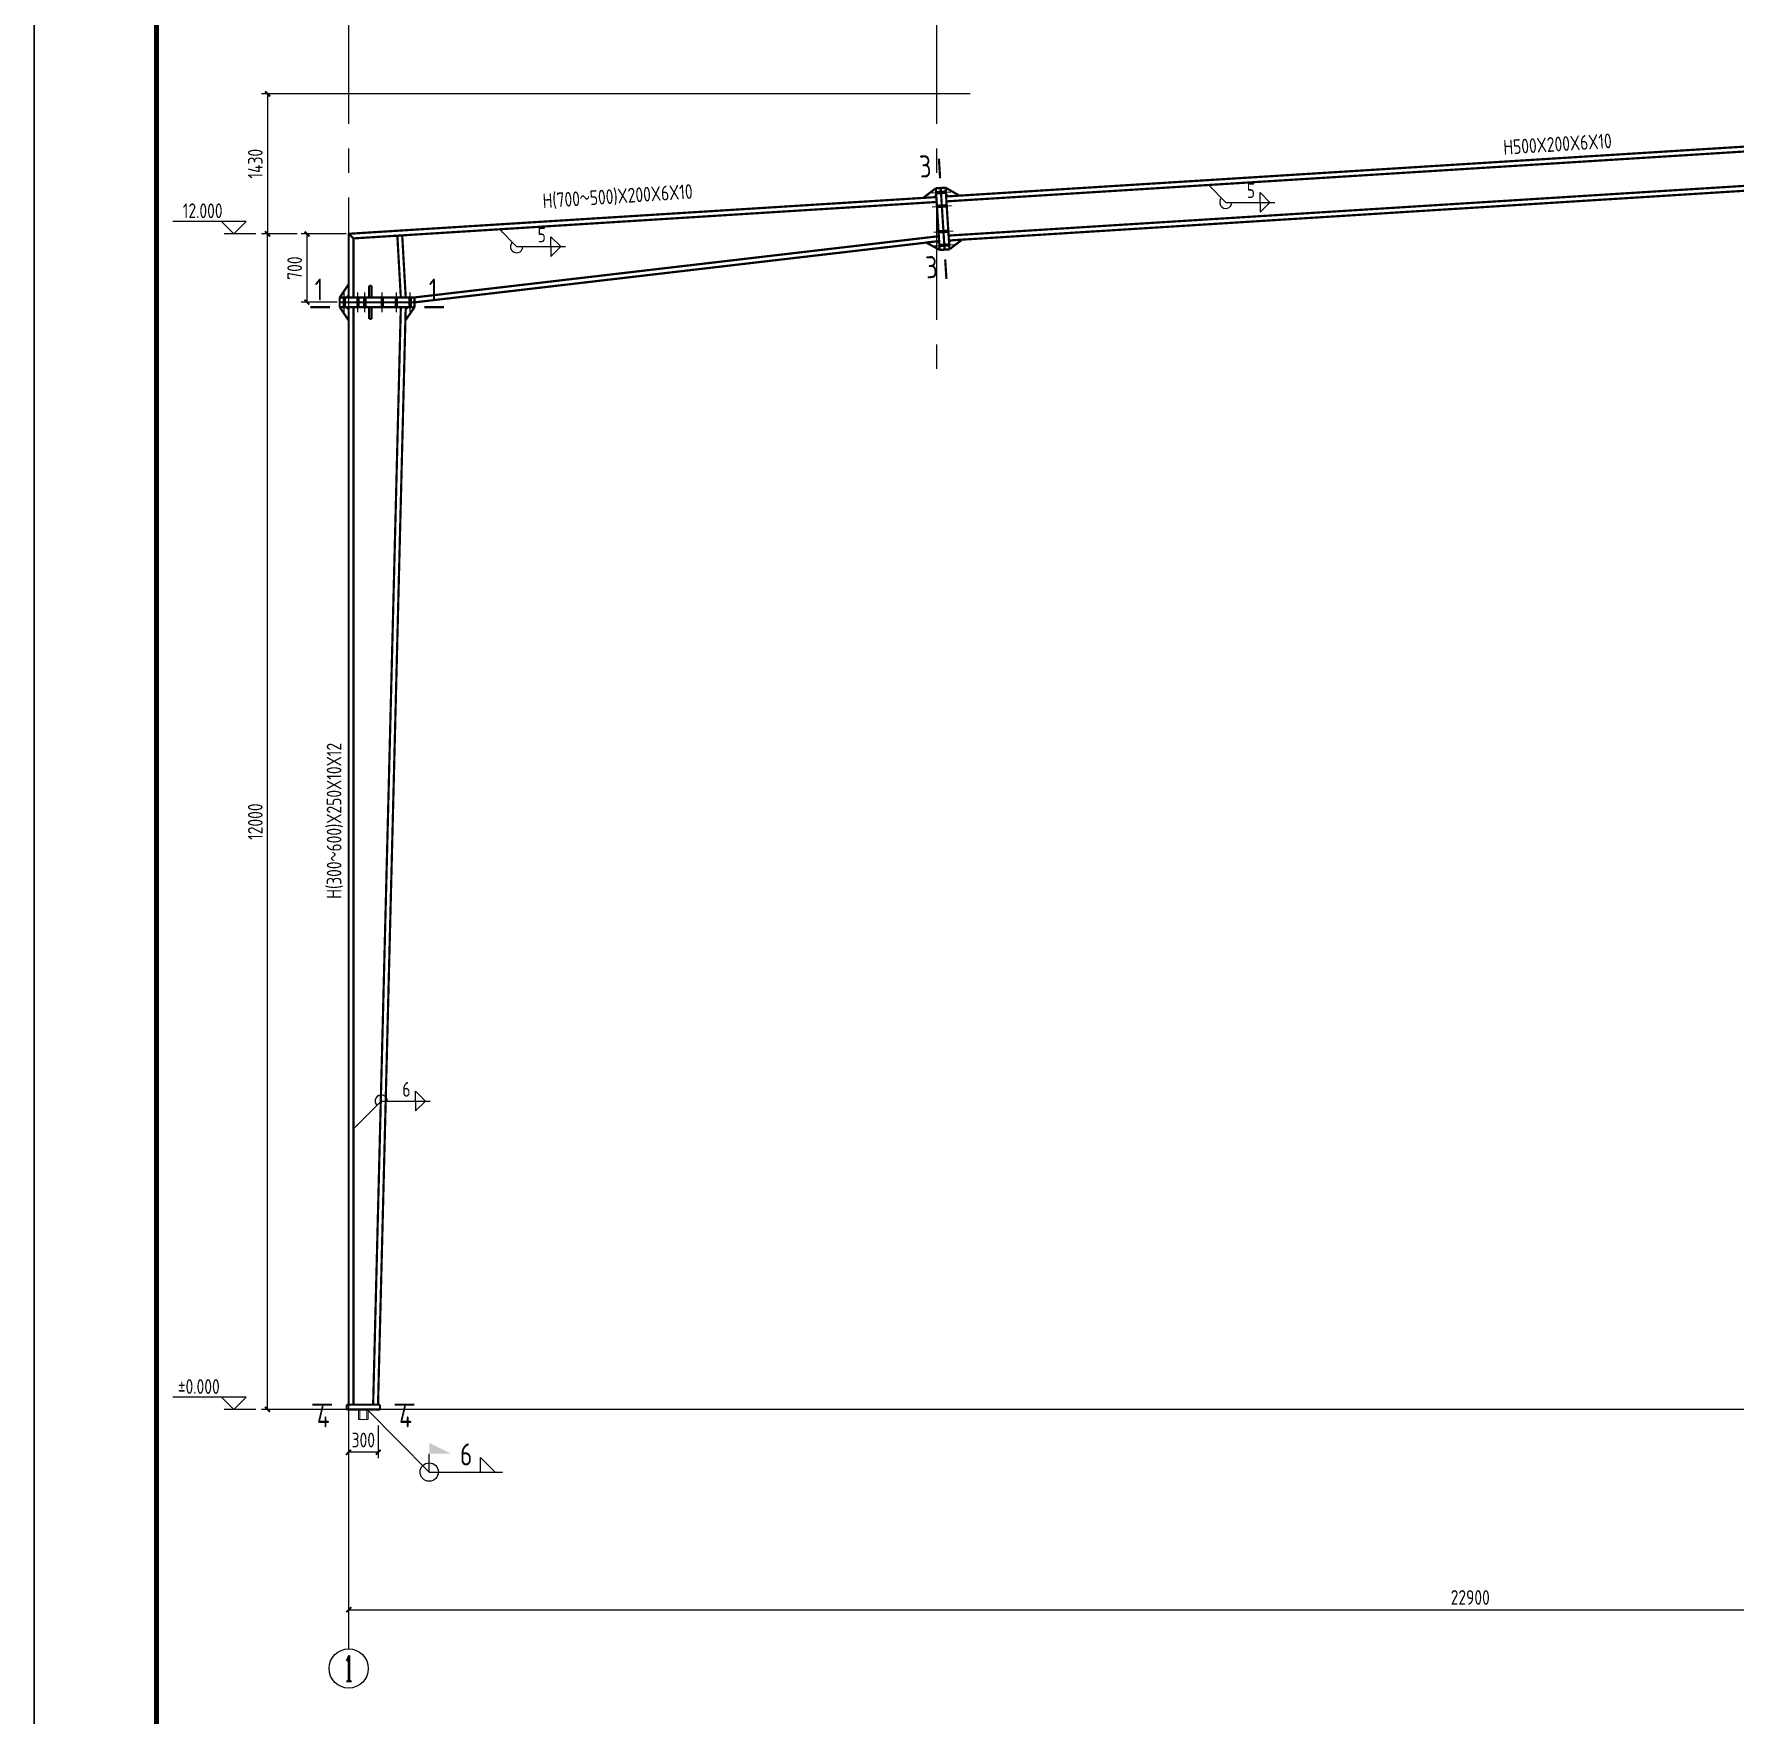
# Model space of a CAD drawing. Header units: millimetres. Extents: x 865490 to 879904, y 39442 to 44891.
# Drawn here: x 876373.9 to 876721.2, y 39655.4 to 39998.5 of the extents above; entities that cross this region are included whole.
import ezdxf
from ezdxf.enums import TextEntityAlignment as Align

# ---------------------------------------------------------------- set-up
doc = ezdxf.new("R2010")
doc.units = ezdxf.units.MM
doc.header["$LTSCALE"] = 1000
doc.header["$MEASUREMENT"] = 0
doc.linetypes.add('CENTER', pattern=[2, 1.25, -0.25, 0.25, -0.25])
doc.linetypes.add('DOTE', pattern=[2.42, 2, -0.2, 0.02, -0.2])
for name, color, linetype in [('10', 7, 'Continuous'), ('114', 2, 'Continuous'), ('116', 1, 'Continuous'), ('14', 2, 'Continuous'), ('1530', 253, 'Continuous'), ('1534', 7, 'Continuous'), ('AXIS', 3, 'Continuous'), ('AXIS_TEXT', 7, 'Continuous'), ('DIM', 7, 'Continuous'), ('DOTE', 1, 'DOTE'), ('M_Prof', 2, 'Continuous'), ('柱子', 8, 'Continuous'), ('标准截面(白色)', 7, 'Continuous'), ('焊缝标注', 3, 'Continuous')]:
    doc.layers.add(name, color=color, linetype=linetype)
doc.styles.add('_TCH_AXIS', font='COMPLEX', dxfattribs={"bigfont": 'GBCBIG'})
doc.styles.add('COMPLEX', font='COMPLEX')
doc.styles.add('GBHZ', font='gbenor.shx', dxfattribs={"width": 0.9, "bigfont": 'gbcbig.shx'})
doc.dimstyles.new('Y50', dxfattribs={"dimscale": 0, "dimtxt": 3, "dimasz": 0.01, "dimexe": 1.2, "dimexo": 1, "dimgap": 1, "dimtad": 1, "dimdec": 0, "dimlfac": 50, "dimzin": 0, "dimdsep": 46, "dimtxsty": 'GBHZ', "dimblk1": 'DX', "dimblk2": 'DX', "dimsah": 1, "dimcen": 0.09, "dimdle": 1, "dimadec": 0, "dimazin": 0, "dimtfac": 1, "dimtdec": 0, "dimtix": 1, "dimtmove": 2, "dimatfit": 3, "dimldrblk": 'DX', "dimfxl": 0, "dimtolj": 1, "dimtzin": 0, "dimarcsym": 0})

# ---------------------------------------------------------------- blocks, each defined once
blk = doc.blocks.new('DX')
at = {"color": 0, "linetype": 'ByBlock', "const_width": 40}
blk.add_lwpolyline([(-54, -51), (46, 49)], dxfattribs=at)
blk = doc.blocks.new('*D623')
at = {"color": 0, "lineweight": -2, "transparency": 16777216}
for p, q in [((876438.11, 39714.49), (876438.11, 39707.83)), ((876444.11, 39714.49), (876444.11, 39707.83)), ((876438.1, 39709.03), (876438.09, 39709.03)), ((876444.11, 39709.03), (876438.11, 39709.03)), ((876444.12, 39709.03), (876444.13, 39709.03))]:
    blk.add_line(p, q, dxfattribs=at)
at = {"layer": 'Defpoints', "color": 0, "transparency": 16777216}
for p in [(876438.11, 39715.49), (876444.11, 39715.49), (876438.11, 39709.03)]:
    blk.add_point(p, dxfattribs=at)
at = {"color": 0, "lineweight": -2, "transparency": 16777216, "xscale": 0.01, "yscale": 0.01, "zscale": 0.01}
blk.add_blockref('DX', (876438.11, 39709.03), dxfattribs=at)
at = {"color": 0, "lineweight": -2, "transparency": 16777216, "xscale": 0.01, "yscale": 0.01, "zscale": 0.01, "rotation": 180}
blk.add_blockref('DX', (876444.11, 39709.03), dxfattribs=at)
at = {"color": 0, "transparency": 16777216, "insert": (876441.11, 39711.53), "char_height": 3, "attachment_point": 5, "style": 'GBHZ'}
blk.add_mtext('\\A1;300', dxfattribs=at)
blk = doc.blocks.new('_AXISO')
blk.add_circle((0, 0), 0.5)
at = {"layer": 'AXIS_TEXT', "style": 'COMPLEX', "width": 1.041667}
blk.add_attdef('A', text='', height=0.56, dxfattribs=at).set_placement((-0.25, -0.28), (0.25, -0.28), align=Align.FIT)
blk = doc.blocks.new('*D618')
at = {"layer": 'Defpoints', "color": 0, "transparency": 16777216}
for p in [(876438.11, 39700.89), (876896.11, 39700.89), (876896.11, 39676.89)]:
    blk.add_point(p, dxfattribs=at)
at = {"layer": 'dim', "color": 0, "lineweight": -2, "transparency": 16777216}
for p, q in [((876438.11, 39699.89), (876438.11, 39675.69)), ((876896.11, 39699.89), (876896.11, 39675.69)), ((876438.12, 39676.89), (876896.1, 39676.89))]:
    blk.add_line(p, q, dxfattribs=at)
at = {"layer": 'dim', "color": 0, "lineweight": -2, "transparency": 16777216, "xscale": 0.01, "yscale": 0.01, "zscale": 0.01, "rotation": 180}
blk.add_blockref('DX', (876438.11, 39676.89), dxfattribs=at)
at = {"layer": 'dim', "color": 0, "lineweight": -2, "transparency": 16777216, "xscale": 0.01, "yscale": 0.01, "zscale": 0.01}
blk.add_blockref('DX', (876896.11, 39676.89), dxfattribs=at)
at = {"layer": 'dim', "color": 0, "transparency": 16777216, "insert": (876667.11, 39679.39), "char_height": 3, "attachment_point": 5, "style": 'GBHZ'}
blk.add_mtext('\\A1;22900', dxfattribs=at)
blk = doc.blocks.new('*D621')
at = {"layer": 'Defpoints', "color": 0, "transparency": 16777216}
for p in [(876421.55, 39957.75), (876428.61, 39957.75), (876428.08, 39717.75)]:
    blk.add_point(p, dxfattribs=at)
at = {"layer": 'dim', "color": 0, "lineweight": -2, "transparency": 16777216}
for p, q in [((876427.61, 39957.75), (876420.35, 39957.75)), ((876421.55, 39717.76), (876421.55, 39957.74)), ((876427.08, 39717.75), (876420.35, 39717.75))]:
    blk.add_line(p, q, dxfattribs=at)
at = {"layer": 'dim', "color": 0, "lineweight": -2, "transparency": 16777216, "xscale": 0.01, "yscale": 0.01, "zscale": 0.01}
for p, rotation in [((876421.55, 39957.75), 90), ((876421.55, 39717.75), 270)]:
    blk.add_blockref('DX', p, dxfattribs=dict(at, rotation=rotation))
at = {"layer": 'dim', "color": 0, "transparency": 16777216, "insert": (876419.05, 39837.75), "char_height": 3, "attachment_point": 5, "rotation": 90, "style": 'GBHZ'}
blk.add_mtext('\\A1;12000', dxfattribs=at)
blk = doc.blocks.new('*D622')
at = {"layer": 'Defpoints', "color": 0, "transparency": 16777216}
for p in [(876565.99, 39986.35), (876421.55, 39957.75), (876428.61, 39957.75)]:
    blk.add_point(p, dxfattribs=at)
at = {"layer": 'dim', "color": 0, "lineweight": -2, "transparency": 16777216}
for p, q in [((876564.99, 39986.35), (876420.35, 39986.35)), ((876421.55, 39986.34), (876421.55, 39957.76)), ((876427.61, 39957.75), (876420.35, 39957.75))]:
    blk.add_line(p, q, dxfattribs=at)
at = {"layer": 'dim', "color": 0, "lineweight": -2, "transparency": 16777216, "xscale": 0.01, "yscale": 0.01, "zscale": 0.01}
for p, rotation in [((876421.55, 39986.35), 90), ((876421.55, 39957.75), 270)]:
    blk.add_blockref('DX', p, dxfattribs=dict(at, rotation=rotation))
at = {"layer": 'dim', "color": 0, "transparency": 16777216, "insert": (876419.05, 39972.05), "char_height": 3, "attachment_point": 5, "rotation": 90, "style": 'GBHZ'}
blk.add_mtext('\\A1;1430', dxfattribs=at)
blk = doc.blocks.new('*D610')
at = {"layer": 'Defpoints', "color": 0, "transparency": 16777216}
for p in [(876438.63, 39957.75), (876429.59, 39943.76), (876436.79, 39943.76)]:
    blk.add_point(p, dxfattribs=at)
at = {"layer": 'dim', "color": 0, "lineweight": -2, "transparency": 16777216}
for p, q in [((876437.63, 39957.75), (876428.39, 39957.75)), ((876429.59, 39957.74), (876429.59, 39943.77)), ((876435.79, 39943.76), (876428.39, 39943.76))]:
    blk.add_line(p, q, dxfattribs=at)
at = {"layer": 'dim', "color": 0, "lineweight": -2, "transparency": 16777216, "xscale": 0.01, "yscale": 0.01, "zscale": 0.01}
for p, rotation in [((876429.59, 39957.75), 90), ((876429.59, 39943.76), 270)]:
    blk.add_blockref('DX', p, dxfattribs=dict(at, rotation=rotation))
at = {"layer": 'dim', "color": 0, "transparency": 16777216, "insert": (876427.09, 39950.75), "char_height": 3, "attachment_point": 5, "rotation": 90, "style": 'GBHZ'}
blk.add_mtext('\\A1;700', dxfattribs=at)

msp = doc.modelspace()

# ---------------------------------------------------------------- linework, layer by layer
for p, q in [((876373.873, 39449.955), (876373.873, 40043.955)), ((876373.873, 40043.955), (876373.873, 39449.955))]:
    msp.add_line(p, q)
at = {"color": 0, "const_width": 1}
msp.add_lwpolyline([(877415.123, 39459.955), (876398.873, 39459.955), (876398.873, 40033.955), (877415.123, 40033.955)], close=True, dxfattribs=at)
at = {"layer": '10', "const_width": 0.45}
for points in [[(876558.624, 39973.09), (876558.873, 39969.098)], [(876560.159, 39948.518), (876559.909, 39952.51)], [(876430.275, 39942.759), (876434.275, 39942.759)], [(876457.564, 39942.759), (876453.564, 39942.759)], [(876430.712, 39718.749), (876434.712, 39718.749)], [(876451.512, 39718.749), (876447.512, 39718.749)]]:
    msp.add_lwpolyline(points, dxfattribs=at)
at = {"layer": '114'}
for p, q in [((876557.058, 39966.079), (876561.05, 39966.328)), ((876557.233, 39963.284), (876561.225, 39963.533)), ((876557.557, 39958.095), (876561.549, 39958.344)), ((876557.731, 39955.3), (876561.723, 39955.549)), ((876437.212, 39941.759), (876437.212, 39945.759)), ((876440.012, 39941.759), (876440.012, 39945.759)), ((876441.412, 39941.759), (876441.412, 39945.759)), ((876444.98, 39941.759), (876444.98, 39945.759)), ((876447.863, 39941.759), (876447.863, 39945.759)), ((876450.664, 39941.759), (876450.664, 39945.759))]:
    msp.add_line(p, q, dxfattribs=at)
at = {"layer": '114', "color": 1, "const_width": 0.7}
for points in [[(876558.056, 39966.141), (876560.052, 39966.266)], [(876558.231, 39963.347), (876560.227, 39963.471)], [(876558.555, 39958.158), (876560.551, 39958.282)], [(876558.729, 39955.362), (876560.725, 39955.487)], [(876437.212, 39942.759), (876437.212, 39944.759)], [(876440.012, 39942.759), (876440.012, 39944.759)], [(876441.412, 39942.759), (876441.412, 39944.759)], [(876444.98, 39942.759), (876444.98, 39944.759)], [(876447.863, 39942.759), (876447.863, 39944.759)], [(876450.664, 39942.759), (876450.664, 39944.759)]]:
    msp.add_lwpolyline(points, dxfattribs=at)
at = {"layer": '116', "const_width": 0.2}
for points in [[(876440.112, 39717.749), (876440.112, 39715.749)], [(876440.412, 39717.749), (876440.412, 39715.749)], [(876441.812, 39717.749), (876441.812, 39715.749)], [(876442.112, 39717.749), (876442.112, 39715.749)], [(876440.112, 39715.749), (876442.112, 39715.749)]]:
    msp.add_lwpolyline(points, dxfattribs=at)
at = {"layer": '14', "const_width": 0.45}
for points in [[(876555.417, 39965.075), (876558, 39967.039)], [(876558, 39967.039), (876558.998, 39967.102)], [(876558.787, 39954.444), (876558, 39967.039)], [(876558, 39967.039), (876558.087, 39965.642)], [(876558.998, 39967.102), (876559.996, 39967.164)], [(876558.998, 39967.102), (876559.785, 39954.506)], [(876559.785, 39954.506), (876558.998, 39967.102)], [(876559.996, 39967.164), (876560.783, 39954.568)], [(876560.083, 39965.767), (876559.996, 39967.164)], [(876559.996, 39967.164), (876562.803, 39965.536)], [(876557.713, 39965.218), (876555.417, 39965.075)], [(876558.087, 39965.642), (876557.713, 39965.218)], [(876560.508, 39965.392), (876560.083, 39965.767)], [(876562.803, 39965.536), (876560.508, 39965.392)], [(876438.112, 39944.759), (876438.112, 39957.749)], [(876438.112, 39957.749), (876439.112, 39956.81)], [(876439.112, 39956.81), (876439.112, 39944.759)], [(876448.052, 39957.368), (876449.048, 39957.43)], [(876448.763, 39944.759), (876448.052, 39957.368)], [(876449.048, 39957.43), (876449.764, 39944.759)], [(876555.988, 39955.977), (876558.275, 39956.218)], [(876558.785, 39954.464), (876555.988, 39955.977)], [(876558.275, 39956.218), (876558.698, 39955.861)], [(876558.698, 39955.861), (876558.785, 39954.464)], [(876560.694, 39955.986), (876561.068, 39956.41)], [(876560.781, 39954.588), (876560.694, 39955.986)], [(876563.364, 39956.553), (876560.781, 39954.588)], [(876561.068, 39956.41), (876563.364, 39956.553)], [(876559.785, 39954.506), (876558.787, 39954.444)], [(876560.783, 39954.568), (876559.785, 39954.506)], [(876436.312, 39944.759), (876438.112, 39947.459)], [(876438.112, 39947.459), (876438.112, 39945.159)], [(876442.312, 39944.759), (876442.312, 39947.159)], [(876442.312, 39947.159), (876442.812, 39947.159)], [(876442.812, 39947.159), (876442.812, 39944.759)], [(876436.275, 39944.759), (876451.564, 39944.759)], [(876436.275, 39943.759), (876436.275, 39944.759)], [(876436.275, 39943.759), (876451.564, 39943.759)], [(876436.275, 39942.759), (876436.275, 39943.759)], [(876451.564, 39943.759), (876436.275, 39943.759)], [(876451.564, 39942.759), (876436.275, 39942.759)], [(876437.712, 39944.759), (876436.312, 39944.759)], [(876438.112, 39940.059), (876436.312, 39942.759)], [(876436.312, 39942.759), (876437.712, 39942.759)], [(876438.112, 39945.159), (876437.712, 39944.759)], [(876437.712, 39942.759), (876438.112, 39942.359)], [(876439.112, 39944.759), (876438.112, 39944.759)], [(876438.112, 39942.359), (876438.112, 39940.059)], [(876442.812, 39944.759), (876442.312, 39944.759)], [(876442.312, 39942.759), (876442.312, 39940.359)], [(876442.812, 39942.759), (876442.312, 39942.759)], [(876442.812, 39940.359), (876442.812, 39942.759)], [(876449.764, 39944.759), (876448.763, 39944.759)], [(876451.564, 39942.759), (876449.696, 39940.06)], [(876449.696, 39940.06), (876449.754, 39942.359)], [(876449.754, 39942.359), (876450.164, 39942.759)], [(876450.164, 39942.759), (876451.564, 39942.759)], [(876451.564, 39944.759), (876451.564, 39943.759)], [(876451.564, 39943.759), (876451.564, 39942.759)], [(876442.312, 39940.359), (876442.812, 39940.359)], [(876437.712, 39717.749), (876437.712, 39718.749)], [(876437.712, 39718.749), (876444.512, 39718.749)], [(876444.512, 39717.749), (876437.712, 39717.749)], [(876444.512, 39718.749), (876444.512, 39717.749)]]:
    msp.add_lwpolyline(points, dxfattribs=at)
at = {"layer": '1530'}
for p, q in [((876419.151, 39957.749), (876412.679, 39957.749)), ((876419.151, 39717.749), (876412.679, 39717.749))]:
    msp.add_line(p, q, dxfattribs=at)
at = {"layer": '1534'}
for points in [[(876412.179, 39960.249), (876414.679, 39957.749), (876417.179, 39960.249), (876402.246, 39960.249)], [(876412.179, 39720.249), (876414.679, 39717.749), (876417.179, 39720.249), (876402.246, 39720.249)]]:
    msp.add_lwpolyline(points, dxfattribs=at)
at = {"layer": 'AXIS', "color": 0}
msp.add_line((876438.112, 39700.89), (876438.112, 39668.89), dxfattribs=at)
at = {"layer": 'DOTE', "linetype": 'CENTER', "ltscale": 0.02}
for p, q in [((876438.112, 40005.161), (876438.112, 39700.89)), ((876558.112, 40005.161), (876558.112, 39927.816))]:
    msp.add_line(p, q, dxfattribs=at)
at = {"layer": 'M_Prof'}
msp.add_line((877389.55, 39717.749), (876426.893, 39717.749), dxfattribs=at)
at = {"layer": '柱子', "const_width": 0.45}
for points in [[(876560.108, 39965.368), (876785.114, 39979.418)], [(876560.171, 39964.369), (876785.177, 39978.42)], [(876560.607, 39957.383), (876785.613, 39971.434)], [(876560.669, 39956.385), (876785.675, 39970.436)], [(876438.112, 39957.749), (876558.112, 39965.243)], [(876439.112, 39956.81), (876558.175, 39964.245)], [(876451.564, 39944.759), (876558.611, 39957.259)], [(876451.564, 39943.753), (876558.673, 39956.26)], [(876438.112, 39718.749), (876438.112, 39942.759)], [(876438.112, 39942.759), (876439.112, 39942.759)], [(876439.112, 39718.749), (876439.112, 39942.759)], [(876443.112, 39718.749), (876448.763, 39942.759)], [(876444.112, 39718.749), (876449.764, 39942.759)], [(876448.763, 39942.759), (876449.764, 39942.759)]]:
    msp.add_lwpolyline(points, dxfattribs=at)
at = {"layer": '焊缝标注'}
for p, q in [((876613.673, 39967.71), (876617.198, 39964.165)), ((876617.198, 39964.165), (876627.198, 39964.165)), ((876624.198, 39966.165), (876626.198, 39964.165)), ((876624.198, 39964.165), (876624.198, 39966.165)), ((876624.198, 39962.165), (876626.198, 39964.165)), ((876624.198, 39964.165), (876624.198, 39962.165)), ((876468.878, 39958.669), (876472.403, 39955.123)), ((876479.403, 39957.123), (876481.403, 39955.123)), ((876479.403, 39955.123), (876479.403, 39957.123)), ((876472.403, 39955.123), (876482.403, 39955.123)), ((876479.403, 39953.123), (876481.403, 39955.123)), ((876479.403, 39955.123), (876479.403, 39953.123)), ((876451.771, 39782.711), (876453.771, 39780.711)), ((876451.771, 39780.711), (876451.771, 39782.711)), ((876439.112, 39775.057), (876444.771, 39780.711)), ((876444.771, 39780.711), (876454.771, 39780.711)), ((876451.771, 39778.711), (876453.771, 39780.711)), ((876451.771, 39780.711), (876451.771, 39778.711)), ((876441.862, 39717.749), (876454.555, 39704.986)), ((876454.555, 39704.986), (876454.555, 39708.736)), ((876465.055, 39707.986), (876468.055, 39704.986)), ((876465.055, 39704.986), (876465.055, 39707.986)), ((876454.555, 39704.986), (876469.555, 39704.986))]:
    msp.add_line(p, q, dxfattribs=at)
msp.add_circle((876454.555, 39704.986), 1.875, dxfattribs=at)
for centre, start, end in [((876617.198, 39964.165), 134.84025, 0), ((876472.403, 39955.123), 134.84028, 0), ((876444.771, 39780.711), 0, 224.97719)]:
    msp.add_arc(centre, 1.25, start, end, dxfattribs=at)
for points in [[(876613.673, 39967.71), (876614.271, 39966.895), (876614.484, 39967.107)], [(876468.878, 39958.669), (876469.477, 39957.854), (876469.689, 39958.065)], [(876439.112, 39775.057), (876439.926, 39775.657), (876439.714, 39775.87)], [(876454.555, 39708.736), (876459.055, 39708.736), (876454.555, 39710.986)]]:
    msp.add_solid(points, dxfattribs=at)

# ---------------------------------------------------------------- block references
at = {"layer": 'AXIS', "color": 0}
ref = msp.add_blockref('_AXISO', (876438.112, 39664.89), dxfattribs=dict(at, xscale=8, yscale=8, zscale=8))
ref.add_attrib('A', '1', dxfattribs={"layer": 'AXIS_TEXT', "color": 0, "height": 5.147, "style": '_TCH_AXIS'}).set_placement((876437.009, 39662.317), (876439.215, 39662.317), align=Align.FIT)

# ---------------------------------------------------------------- texts
at = {"layer": '10', "style": 'GBHZ', "width": 0.9}
for rotation, p in [(3.57333, (876554.779, 39969.198)), (3.57345, (876556.064, 39948.618))]:
    msp.add_text('3', height=4.5, rotation=rotation, dxfattribs=at).set_placement(p)
for s, p in [('1', (876431.195, 39944.114)), ('1', (876454.484, 39944.114)), ('4', (876431.632, 39714.104)), ('4', (876448.432, 39714.104))]:
    msp.add_text(s, height=4.5, dxfattribs=at).set_placement(p)
at = {"layer": '1534', "style": 'GBHZ', "width": 0.9}
for s, p in [('12.000', (876404.242, 39960.949)), ('%%P0.000', (876403.244, 39720.949))]:
    msp.add_text(s, height=3, dxfattribs=at).set_placement(p)
at = {"layer": '标准截面(白色)', "style": 'GBHZ', "width": 0.9}
for s, rotation, p in [('H500X200X6X10', 3.57503, (876673.965, 39973.879)), ('H(700～500)X200X6X10', 3.66646, (876477.825, 39962.966)), ('H(300～600)X250X10X12', 90, (876436.636, 39822.011))]:
    msp.add_text(s, height=3, rotation=rotation, dxfattribs=at).set_placement(p)
at = {"layer": '焊缝标注', "style": 'GBHZ', "width": 0.9}
for s, height, p in [('5', 3, (876621.498, 39965.065)), ('5', 3, (876476.703, 39956.023)), ('6', 3, (876449.071, 39781.611)), ('6', 4.5, (876460.855, 39706.336))]:
    msp.add_text(s, height=height, dxfattribs=at).set_placement(p)

# ---------------------------------------------------------------- dimensions: what is measured, and where the dimension line sits
dim = msp.add_linear_dim(base=(876438.112, 39709.029), p1=(876444.112, 39715.487), p2=(876438.112, 39715.487), dimstyle='Y50', override={"dimscale": 1})
dim.commit()
dim.dimension.update_dxf_attribs({"geometry": '*D623', "text_midpoint": (876441.112, 39711.529)})
at = {"layer": 'dim'}
for base, p1, p2, angle, picture, middle in [((876421.551, 39957.749), (876565.99, 39986.349), (876428.607, 39957.749), 90, '*D622', (876419.051, 39972.049)), ((876421.551, 39957.749), (876428.077, 39717.749), (876428.607, 39957.749), 270, '*D621', (876419.051, 39837.749)), ((876429.592, 39943.7588), (876438.6296, 39957.7493), (876436.7928, 39943.7588), 90, '*D610', (876427.092, 39950.7541))]:
    dim = msp.add_linear_dim(base=base, p1=p1, p2=p2, angle=angle, dimstyle='Y50', override={"dimscale": 1}, dxfattribs=at)
    dim.commit()
    dim.dimension.update_dxf_attribs({"geometry": picture, "text_midpoint": middle})
dim = msp.add_linear_dim(base=(876896.112, 39676.89), p1=(876438.112, 39700.89), p2=(876896.112, 39700.89), dimstyle='Y50', override={"dimscale": 1}, dxfattribs=at)
dim.commit()
dim.dimension.update_dxf_attribs({"geometry": '*D618', "text_midpoint": (876667.112, 39679.39)})

doc.saveas('drawing.dxf')
